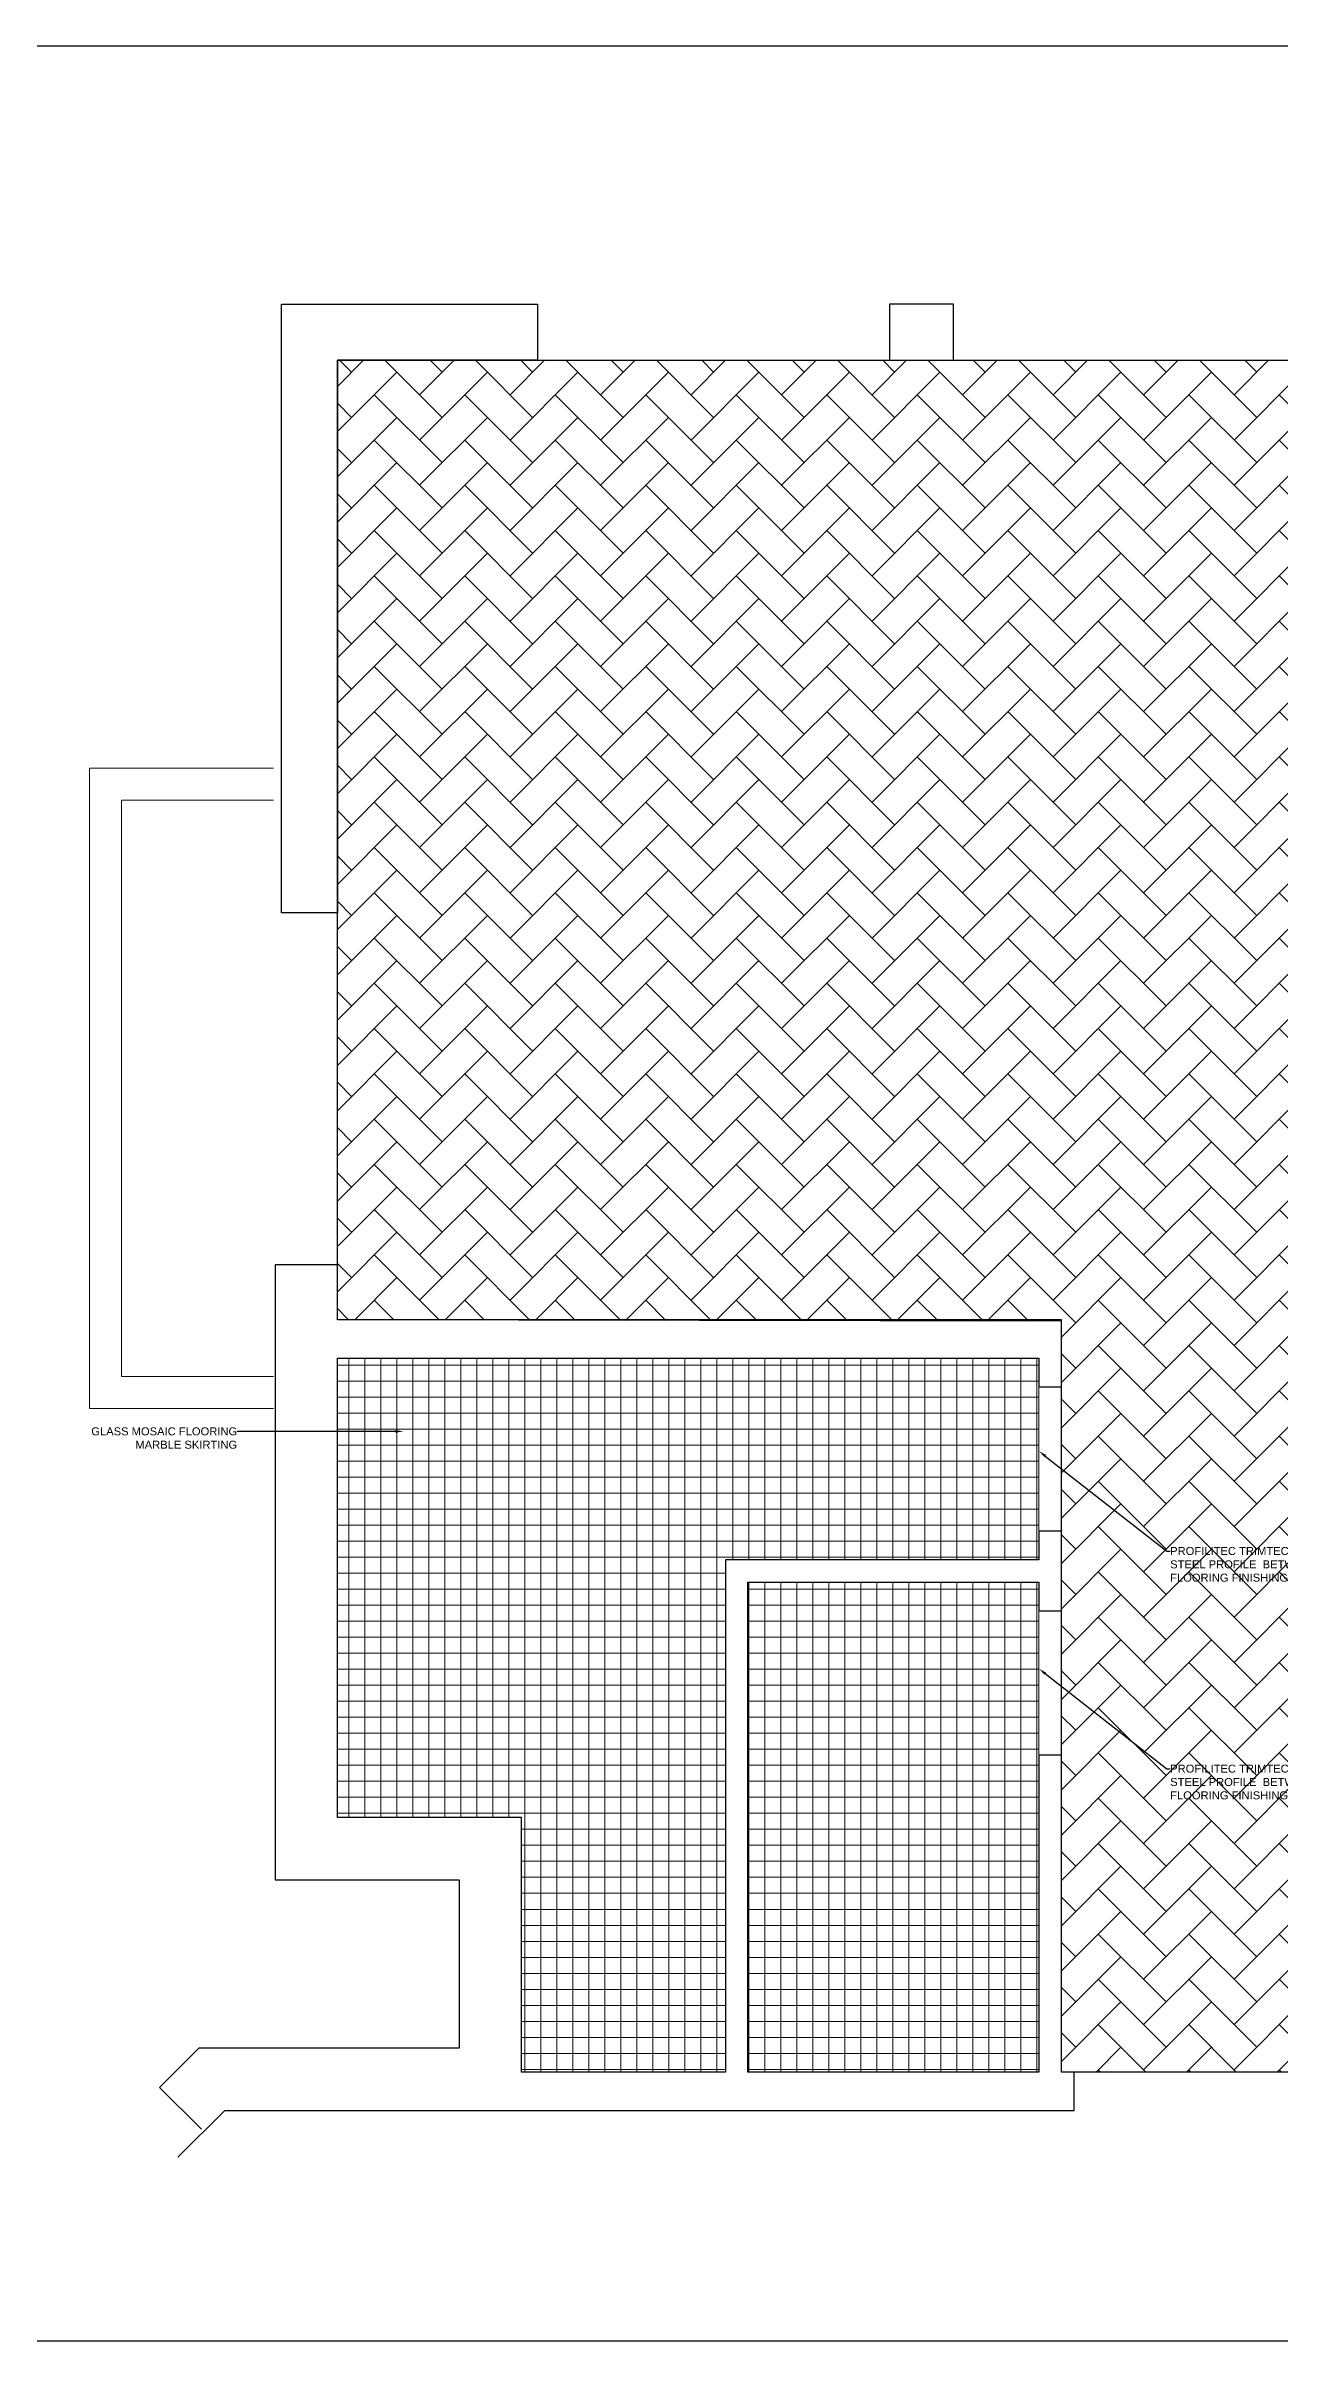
# Model space of a CAD drawing. Header units: inches. Extents: x -12478 to 399182, y -16583 to 525552.
# Drawn here: x 69507 to 77215, y 3 to 14342 of the extents above; entities that cross this region are included whole.
import ezdxf
from ezdxf import colors
from ezdxf.entities.mleader import LeaderData, LeaderLine
from ezdxf.math import Vec2, Vec3

# ---------------------------------------------------------------- set-up
doc = ezdxf.new("R2010")
doc.units = ezdxf.units.IN
doc.header["$LTSCALE"] = 1000
doc.header["$MEASUREMENT"] = 0
for name, color, linetype in [('8', 8, 'Continuous'), ('A-WALL', 7, 'Continuous'), ('WOOD 02', 32, 'Continuous')]:
    doc.layers.add(name, color=color, linetype=linetype)
doc.layers.add('A-WALL-PRHT', color=4, linetype='Continuous', lineweight=18)
doc.layers.add('Sanitaire', color=253, linetype='Continuous', lineweight=0)
doc.styles.get("Standard").update_dxf_attribs({"font": 'arial.ttf'})

msp = doc.modelspace()

# ---------------------------------------------------------------- hatches: boundary and pattern name
at = {"layer": 'Sanitaire', "lineweight": 0}
h = msp.add_hatch(dxfattribs=at)
h.set_pattern_fill('ANSI37', color=8, scale=800, angle=45)
h.paths.add_polyline_path([(75714.1, 6143.7), (71329.1, 6143.6), (71329.2, 3273.6), (72479.1, 3273.6), (72479.1, 1683.6), (73754.2, 1683.6), (73754.2, 4884.1), (75714.1, 4884.1)])
h = msp.add_hatch(dxfattribs=at)
h.set_pattern_fill('ANSI37', color=8, scale=800, angle=45)
h.paths.add_polyline_path([(73894.1, 4744.1), (75714.1, 4744.1), (75714.1, 1683.7), (73894.1, 1683.7)])
at = {"layer": 'WOOD 02'}
h = msp.add_hatch(dxfattribs=at)
h.set_pattern_fill('AR-HBONE', color=256, scale=50)
h.paths.add_polyline_path([(78729.1, 1683.7), (75854.1, 1683.7), (75854.1, 6374.1), (71329.1, 6383.6), (71329, 12378.6), (81229, 12378.6), (81229.1, 6383.7), (77854.1, 6383.6), (77854.1, 3075.1), (78729.1, 3075.1)])

# ---------------------------------------------------------------- linework, layer by layer
at = {"layer": '8', "color": 1}
msp.add_lwpolyline([(67268.6, 14341.8), (85899.3, 14341.8), (85899.3, 2.7), (67268.6, 2.7)], close=True, dxfattribs=at)
at = {"layer": 'A-WALL'}
for points in [[(70979.1, 12728.6), (72578.9, 12728.6), (72578.9, 12378.6), (71329.1, 12378.6), (71329.2, 8926.1), (70979.3, 8926.1), (70979.1, 12728.6)], [(70332.7, 1151.2), (70625.2, 1443.6), (75934.1, 1443.7), (75934.1, 1683.7), (75854.1, 1683.7), (75854.1, 3664.1), (75714.1, 3664), (75714.1, 1683.7), (73894.1, 1683.6), (73894.1, 4744.1), (75714, 4744.1), (75714.1, 4564.1), (75854.1, 4564.1), (75854.1, 5063.7), (75714.1, 5063.7), (75714.1, 4884.1), (73754.2, 4884.1), (73754.2, 1683.6), (72479.1, 1683.6), (72479.1, 3273.7), (71329.1, 3273.6), (71329.1, 6143.6), (75714.1, 6143.7), (75714.1, 5963.7), (75854.1, 5963.7), (75854.1, 6161.4), (75854.1, 6383.7), (72309.1, 6383.6), (71329.1, 6383.6), (71329.1, 6726.1), (70939.1, 6726.1), (70939.1, 5763.6), (70939.1, 2883.6), (72089.1, 2883.6), (72089.1, 1833.6), (70463.6, 1833.6), (70217.5, 1587.6), (70479.2, 1325.9)]]:
    msp.add_lwpolyline(points, dxfattribs=at)
at = {"layer": 'A-WALL', "elevation": 0}
msp.add_lwpolyline([(74778.9, 12378.7), (75178.9, 12378.7), (75178.9, 12728.7), (74778.9, 12728.7)], close=True, dxfattribs=at)
at = {"layer": 'A-WALL-PRHT', "elevation": 0}
for points in [[(70929.1, 9828.6), (69779.1, 9828.6), (69779.2, 5828.6), (70929.2, 5828.6)], [(70929.1, 9628.6), (69979.1, 9628.6), (69979.2, 6028.6), (70929.2, 6028.6)]]:
    msp.add_lwpolyline(points, dxfattribs=at)
at = {"layer": 'Sanitaire', "color": 8, "lineweight": 0}
msp.add_lwpolyline([(75714.1, 6143.7), (71329.1, 6143.6), (71329.2, 3273.6), (72479.1, 3273.6), (72479.1, 1683.6), (73754.2, 1683.6), (73754.2, 4884.1), (75714.1, 4884.1), (75714.1, 6143.7)], dxfattribs=at)
msp.add_lwpolyline([(73894.1, 4744.1), (75714.1, 4744.1), (75714.1, 1683.7), (73894.1, 1683.7)], close=True, dxfattribs=at)
at = {"layer": 'WOOD 02'}
msp.add_lwpolyline([(78729.1, 1683.7), (75854.1, 1683.7), (75854.1, 6374.1), (71329.1, 6383.6), (71329, 12378.6), (81229, 12378.6), (81229.1, 6383.7), (77854.1, 6383.6), (77854.1, 3075.1), (78729.1, 3075.1), (78729.1, 1683.7)], dxfattribs=at)

# ---------------------------------------------------------------- leaders
at = {"layer": '8', "color": 2}
ml = msp.add_multileader_mtext('Standard', dxfattribs=at)
ml.set_content('GLASS MOSAIC FLOORING \\PMARBLE SKIRTING', color=3)
ml.set_leader_properties(color=1)
ml.build(insert=Vec2(0, 0))
ml.multileader.update_dxf_attribs({"dogleg_length": 20, "arrow_head_size": 50})
ctx = ml.context
ctx.base_point, ctx.char_height, ctx.arrow_head_size, ctx.landing_gap_size, ctx.plane_origin = Vec3(69798.7, 5685.9, 0), 50, 50, 0.09, Vec3(71741.5, 5685.9, 0)
ctx.text_align_type = 2
notes = []
notes.append((ctx, [(0, (1, 1, 0), (70722.9, 5685.9, 0), (-1, 0), 20, [(0, [(71741.5, 5685.9, 0)], 0, [])])]))
ctx.mtext.insert, ctx.mtext.alignment, ctx.mtext.flow_direction = Vec3(70702.8, 5711.3, 0), 3, 5
ml = msp.add_multileader_mtext('Standard', dxfattribs=at)
ml.set_content('PROFILITEC TRIMTEC TR-IL STAINLESS STEEL PROFILE  BETWEEN DIFFERENT FLOORING FINISHINGS', color=3)
ml.set_leader_properties(color=1)
ml.build(insert=Vec2(0, 0))
ml.multileader.update_dxf_attribs({"dogleg_length": 20, "arrow_head_size": 50})
ctx = ml.context
ctx.base_point, ctx.char_height, ctx.arrow_head_size, ctx.landing_gap_size, ctx.plane_origin = Vec3(76533.8, 4938.5, 0), 50, 50, 0.09, Vec3(75778.3, 4938.5, 0)
notes.append((ctx, [(0, (1, 1, 0), (76513.8, 4938.5, 0), (1, 0), 20, [(0, [(75714.1, 5563, 0)], 0, [])])]))
ctx.mtext.insert, ctx.mtext.width, ctx.mtext.flow_direction = Vec3(76533.9, 4963.9, 0), 1496.733, 5
ml = msp.add_multileader_mtext('Standard', dxfattribs=at)
ml.set_content('PROFILITEC TRIMTEC TR-IL STAINLESS STEEL PROFILE  BETWEEN DIFFERENT FLOORING FINISHINGS', color=3)
ml.set_leader_properties(color=1)
ml.build(insert=Vec2(0, 0))
ml.multileader.update_dxf_attribs({"dogleg_length": 20, "arrow_head_size": 50})
ctx = ml.context
ctx.base_point, ctx.char_height, ctx.arrow_head_size, ctx.landing_gap_size, ctx.plane_origin = Vec3(76533.8, 3578.7, 0), 50, 50, 0.09, Vec3(75778.3, 3578.7, 0)
notes.append((ctx, [(0, (1, 1, 0), (76513.8, 3578.7, 0), (1, 0), 20, [(0, [(75714.1, 4203.3, 0)], 0, [])])]))
ctx.mtext.insert, ctx.mtext.width, ctx.mtext.flow_direction = Vec3(76533.9, 3604.1, 0), 1496.733, 5
for ctx, leaders in notes:
    for number, flags, end, landing, length, lines in leaders:
        leader = LeaderData()
        leader.index, (leader.has_last_leader_line, leader.has_dogleg_vector, leader.attachment_direction) = number, flags
        leader.last_leader_point, leader.dogleg_vector, leader.dogleg_length = Vec3(end), Vec3(landing), length
        for number, points, colour, breaks in lines:
            line = LeaderLine()
            line.index, line.vertices, line.color, line.breaks = number, Vec3.list(points), colors.encode_raw_color(colour), breaks
            leader.lines.append(line)
        ctx.leaders.append(leader)

doc.saveas('drawing.dxf')
